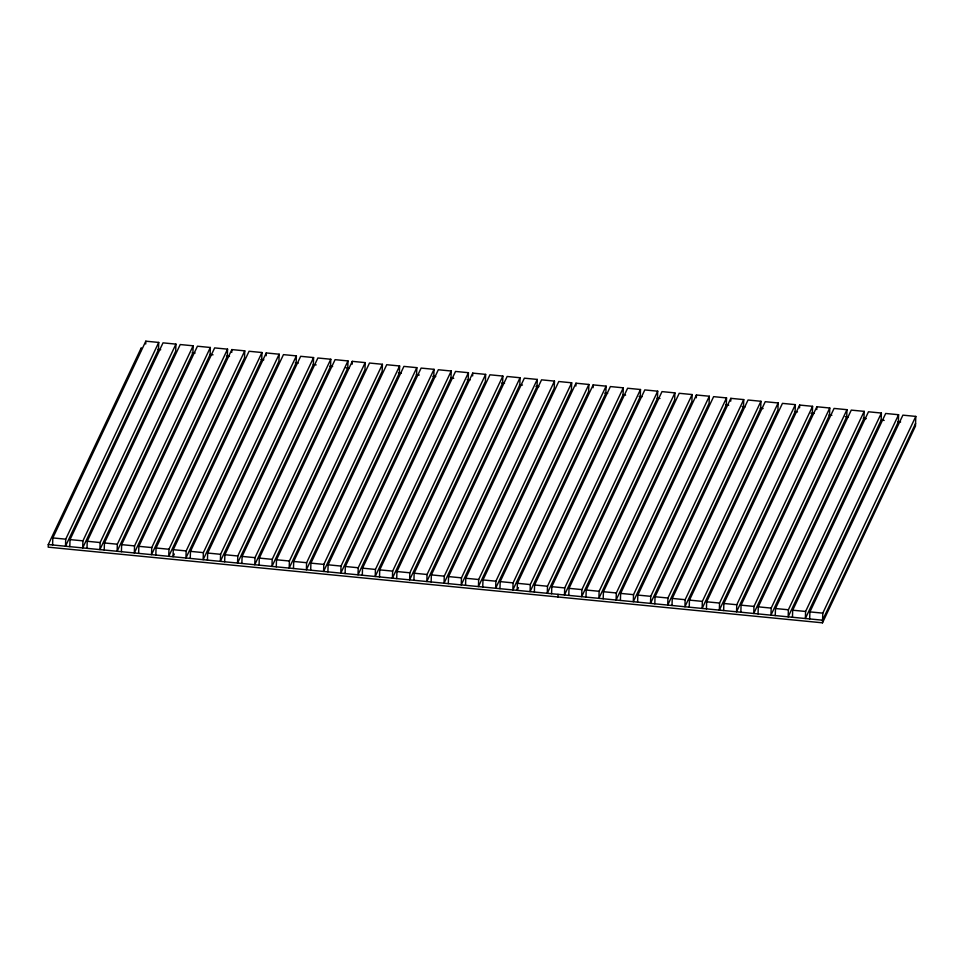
<?xml version="1.0" encoding="UTF-8"?>
<svg xmlns="http://www.w3.org/2000/svg" width="964" height="964" viewBox="0 0 964 964"><rect width="100%" height="100%" fill="white"/><g stroke="black" fill="none" stroke-linecap="round" stroke-linejoin="round"><path stroke-width="1.45" d="M141.202 350.438L141.286 347.811L48.284 544.552L48.2 547.166L822.485 622.816L915.475 426.088L915.8 416.412L902.894 415.147L809.905 611.887L809.664 618.936M52.586 544.973L52.827 537.912L145.817 341.184L158.723 342.437L158.494 349.498L65.492 546.227L65.721 539.177L158.723 342.437M69.794 546.648L70.023 539.599L163.024 342.859L175.93 344.124L175.701 351.173L82.699 547.913L82.928 540.852L175.93 344.124M87.001 548.335L87.23 541.274L180.232 344.546L193.137 345.799L192.896 352.86L99.907 549.588L100.135 542.539L193.137 345.799M104.208 550.01L104.437 542.961L197.439 346.221L210.345 347.486L210.104 354.535L117.114 551.275L117.343 544.214L210.345 347.486M121.416 551.697L121.645 544.636L214.647 347.908L227.552 349.161L227.311 356.222L134.321 552.95L134.55 545.901L227.552 349.161M138.623 553.372L138.852 546.323L231.854 349.583L244.76 350.848L244.519 357.897L151.529 554.637L151.758 547.576L244.76 350.848M145.721 344.003L145.817 341.184M155.831 555.059L156.06 547.998L249.061 351.27L261.955 352.523L261.726 359.584L168.736 556.324L168.965 549.263L261.955 352.523M279.162 354.21L186.173 550.938L185.932 557.999L278.933 361.259L279.162 354.21L266.257 352.945L173.267 549.685L173.038 556.734L174.315 554.023M190.233 558.421L190.474 551.36L283.464 354.632L296.37 355.885L296.141 362.946L203.139 559.686L203.38 552.625L296.37 355.885M207.441 560.096L207.682 553.047L300.672 356.306L313.577 357.572L313.348 364.621L220.346 561.361L220.587 554.3L313.577 357.572M224.648 561.783L224.889 554.722L317.879 357.993L330.785 359.247L330.556 366.308L237.554 563.048L237.795 555.987L330.785 359.247M231.758 352.402L231.854 349.583M241.856 563.458L242.097 556.409L335.086 359.668L347.992 360.934L347.763 367.983L254.761 564.723L254.99 557.662L347.992 360.934M259.063 565.145L259.292 558.084L352.294 361.355L365.199 362.609L364.97 369.67L271.969 566.41L272.197 559.349L365.199 362.609M266.172 355.764L266.257 352.945M276.27 566.82L276.499 559.771L369.501 363.03L382.407 364.296L382.166 371.357L289.176 568.085L289.405 561.024L382.407 364.296M293.478 568.507L293.707 561.446L386.709 364.717L399.614 365.971L399.373 373.032L306.383 569.772L306.612 562.711L399.614 365.971M310.685 570.182L310.914 563.133L403.916 366.392L416.822 367.658L416.581 374.719L323.591 571.447L323.82 564.398L416.822 367.658M327.893 571.869L328.122 564.808L421.123 368.079L434.029 369.333L433.788 376.394L340.798 573.134L341.027 566.073L434.029 369.333M345.1 573.544L345.329 566.495L438.331 369.754L451.224 371.019L450.995 378.081L358.006 574.809L358.234 567.76L451.224 371.019M352.197 364.175L352.294 361.355M362.307 575.231L362.536 568.17L455.526 371.441L468.432 372.694L468.203 379.756L375.201 576.496L375.442 569.435L468.432 372.694M379.503 576.906L379.744 569.857L472.734 373.116L485.639 374.381L485.41 381.443L392.408 578.171L392.649 571.122L485.639 374.381M396.71 578.593L396.951 571.532L489.941 374.803L502.847 376.056L502.618 383.118L409.616 579.858L409.857 572.797L502.847 376.056M413.918 580.268L414.159 573.219L507.148 376.478L520.054 377.743L519.825 384.805L426.823 581.533L427.064 574.484L520.054 377.743M431.125 581.955L431.366 574.893L524.356 378.165L537.261 379.43L537.032 386.48L444.03 583.22L444.259 576.159L537.261 379.43M448.332 583.642L448.561 576.58L541.563 379.84L554.469 381.105L554.24 388.167L461.238 584.895L461.467 577.846L554.469 381.105M465.54 585.317L465.769 578.255L558.771 381.527L571.676 382.792L571.435 389.842L478.445 586.582L478.674 579.521L571.676 382.792M472.649 375.948L472.734 373.116M482.747 587.004L482.976 579.942L575.978 383.202L588.884 384.467L588.643 391.529L495.653 588.257L495.882 581.208L588.884 384.467M499.954 588.679L500.183 581.617L593.185 384.889L606.091 386.154L605.85 393.204L512.86 589.944L513.089 582.883L606.091 386.154M623.298 387.829L530.296 584.57L530.067 591.619L623.057 394.891L623.298 387.829L610.393 386.564L517.391 583.304L517.162 590.366L518.439 587.642M534.369 592.041L534.598 584.979L627.6 388.251L640.494 389.516L640.265 396.566L547.275 593.306L547.504 586.245L640.494 389.516M551.577 593.728L551.806 586.666L644.796 389.926L657.701 391.191L657.472 398.252L564.47 594.981L564.711 587.932L657.701 391.191M557.939 596.969L558.023 594.354M568.772 595.403L569.013 588.341L662.003 391.613L674.908 392.878L674.679 399.927L581.678 596.668L581.919 589.607L674.908 392.878M575.882 386.034L575.978 383.202M585.979 597.09L586.22 590.028L679.21 393.288L692.116 394.553L691.887 401.614L598.885 598.343L599.126 591.293L692.116 394.553M593.089 387.709L593.185 384.889M603.187 598.764L603.428 591.715L696.418 394.975L709.323 396.24L709.094 403.289L616.092 600.03L616.333 592.968L709.323 396.24M620.394 600.452L620.635 593.39L713.625 396.65L726.531 397.915L726.302 404.976L633.3 601.705L633.529 594.655L726.531 397.915M637.602 602.126L637.831 595.077L730.833 398.337L743.738 399.602L743.509 406.651L650.507 603.392L650.736 596.33L743.738 399.602M654.809 603.813L655.038 596.752L748.04 400.012L760.945 401.277L760.704 408.338L667.715 605.067L667.944 598.017L760.945 401.277M672.016 605.488L672.245 598.439L765.247 401.699L778.153 402.964L777.912 410.013L684.922 606.754L685.151 599.692L778.153 402.964M689.224 607.175L689.453 600.114L782.455 403.374L795.36 404.639L795.119 411.7L702.129 608.429L702.358 601.379L795.36 404.639M696.321 397.795L696.418 394.975M706.431 608.85L706.66 601.801L799.662 405.061L812.568 406.326L812.327 413.375L719.337 610.116L719.566 603.054L812.568 406.326M723.639 610.537L723.868 603.476L816.87 406.748L829.763 408.001L829.534 415.062L736.544 611.791L736.773 604.741L829.763 408.001M730.736 401.157L730.833 398.337M740.846 612.212L741.075 605.163L834.065 408.423L846.97 409.688L846.741 416.737L753.74 613.478L753.981 606.416L846.97 409.688M758.041 613.899L758.282 606.838L851.272 410.11L864.178 411.363L863.949 418.424L770.947 615.153L771.188 608.103L864.178 411.363M775.249 615.574L775.49 608.525L868.48 411.785L881.385 413.05L881.156 420.099L788.154 616.84L788.395 609.778L881.385 413.05M792.456 617.261L792.697 610.2L885.687 413.472L898.593 414.725L898.364 421.786L805.362 618.514L805.603 611.465L898.593 414.725M799.566 407.88L799.662 405.061M816.773 409.567L816.87 406.748M822.485 622.816L822.798 613.14L915.8 416.412M915.571 423.461L822.569 620.201L48.284 544.552M157.722 349.426L160.711 349.715M192.101 352.776L195.102 353.077M210.044 354.535L213.032 354.824M226.492 356.138L229.48 356.427M260.87 359.5L263.859 359.789M295.249 362.862L298.238 363.151M313.192 364.609L316.18 364.898M329.628 366.224L332.616 366.513M346.076 367.826L349.064 368.115M398.397 372.935L401.386 373.225M416.328 374.683L419.316 374.984M432.776 376.297L435.764 376.587M450.718 378.045L453.707 378.334M467.154 379.659L470.143 379.949M501.533 383.009L504.521 383.311M519.476 384.769L522.464 385.058M535.924 386.371L538.912 386.66M604.681 393.095L607.669 393.384M622.624 394.842L625.612 395.132M639.06 396.445L642.048 396.746M657.002 398.204L659.991 398.493M725.747 404.916L728.736 405.205M742.196 406.531L745.184 406.82M760.126 408.278L763.114 408.567M794.505 411.64L797.493 411.929M810.941 413.243L813.929 413.532M828.883 414.99L831.872 415.291M845.32 416.605L848.308 416.894M863.25 418.352L866.25 418.641M881.192 420.111L884.181 420.4M897.629 421.714L900.617 422.003M52.827 537.912L65.721 539.177M70.023 539.599L82.928 540.852M87.23 541.274L100.135 542.539M104.437 542.961L117.343 544.214M121.645 544.636L134.55 545.901M138.852 546.323L151.758 547.576M156.06 547.998L168.965 549.263M173.267 549.685L186.173 550.938M190.474 551.36L203.38 552.625M207.682 553.047L220.587 554.3M224.889 554.722L237.795 555.987M242.097 556.409L254.99 557.662M259.292 558.084L272.197 559.349M276.499 559.771L289.405 561.024M293.707 561.446L306.612 562.711M310.914 563.133L323.82 564.398M328.122 564.808L341.027 566.073M345.329 566.495L358.234 567.76M362.536 568.17L375.442 569.435M379.744 569.857L392.649 571.122M396.951 571.532L409.857 572.797M414.159 573.219L427.064 574.484M431.366 574.893L444.259 576.159M448.561 576.58L461.467 577.846M465.769 578.255L478.674 579.521M482.976 579.942L495.882 581.208M500.183 581.617L513.089 582.883M517.391 583.304L530.296 584.57M534.598 584.979L547.504 586.245M551.806 586.666L564.711 587.932M569.013 588.341L581.919 589.607M586.22 590.028L599.126 591.293M603.428 591.715L616.333 592.968M620.635 593.39L633.529 594.655M637.831 595.077L650.736 596.33M655.038 596.752L667.944 598.017M672.245 598.439L685.151 599.692M689.453 600.114L702.358 601.379M706.66 601.801L719.566 603.054M723.868 603.476L736.773 604.741M741.075 605.163L753.981 606.416M758.282 606.838L771.188 608.103M775.49 608.525L788.395 609.778M792.697 610.2L805.603 611.465M809.905 611.887L822.798 613.14"/></g></svg>
